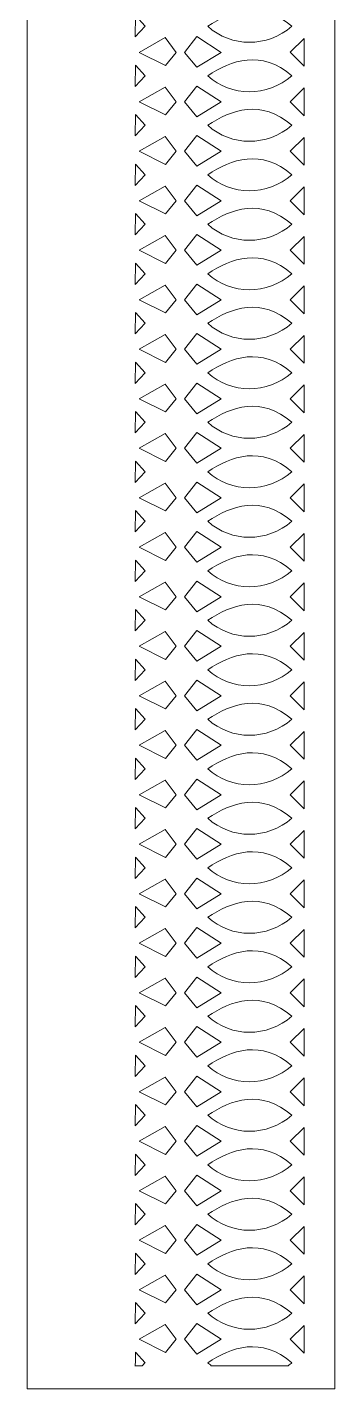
# Model space of a CAD drawing. Header units: millimetres. Extents: x -3527 to 3527, y -2807 to 2334.
# Drawn here: x -2659 to -2459, y -201 to 685 of the extents above; entities that cross this region are included whole.
import ezdxf

# ---------------------------------------------------------------- set-up
doc = ezdxf.new("R2010")
doc.units = ezdxf.units.MM
doc.header["$MEASUREMENT"] = 0
doc.layers.add('Katman 1', color=7, linetype='Continuous')

msp = doc.modelspace()

# ---------------------------------------------------------------- linework, layer by layer
at = {"layer": 'Katman 1', "color": 250, "lineweight": 20}
for points in [[(-2659.182, -200.6426), (-2659.182, -200.6426), (-2659.182, 1699.3565), (-2659.182, 1699.3565)], [(-2459.182, -200.6426), (-2459.182, -200.6426), (-2459.182, 1699.3565), (-2459.182, 1699.3565)], [(-2589.182, -185.6426), (-2589.182, -185.6426), (-2584.381, -185.6426), (-2584.381, -185.6426)], [(-2539.4796, -185.6426), (-2539.4796, -185.6426), (-2489.4214, -185.6426), (-2489.4214, -185.6426)], [(-2659.182, -200.6426), (-2659.182, -200.6426), (-2459.182, -200.6426), (-2459.182, -200.6426)]]:
    msp.add_open_spline(points, degree=3, dxfattribs=at)
for points, knots in [([(-2541.8035, 685.6343), (-2526.5472, 695.8175), (-2506.8713, 702.8209), (-2486.9945, 685.6343), (-2503.4479, 671.6565), (-2526.2836, 671.815), (-2541.8035, 685.6343)], [0, 0, 0, 0, 0.5, 0.5, 0.5, 1, 1, 1, 1]), ([(-2588.7514, 692.5866), (-2588.7514, 692.5866), (-2589.058, 678.6829), (-2589.058, 678.6829), (-2589.058, 678.6829), (-2582.5913, 685.6309), (-2582.5913, 685.6309), (-2582.5913, 685.6309), (-2588.7514, 692.5866), (-2588.7514, 692.5866)], [0, 0, 0, 0, 0.33333333, 0.33333333, 0.33333333, 0.66666667, 0.66666667, 0.66666667, 1, 1, 1, 1]), ([(-2586.4895, 668.6894), (-2586.4895, 668.6894), (-2569.5835, 678.2651), (-2569.5835, 678.2651), (-2569.5835, 678.2651), (-2562.305, 668.6894), (-2562.305, 668.6894), (-2562.305, 668.6894), (-2569.3553, 660.1772), (-2569.3553, 660.1772), (-2569.3553, 660.1772), (-2586.4895, 668.6894), (-2586.4895, 668.6894)], [0, 0, 0, 0, 0.25, 0.25, 0.25, 0.5, 0.5, 0.5, 0.75, 0.75, 0.75, 1, 1, 1, 1]), ([(-2556.8126, 668.6894), (-2556.8126, 668.6894), (-2548.7979, 678.9063), (-2548.7979, 678.9063), (-2548.7979, 678.9063), (-2533.05, 668.6894), (-2533.05, 668.6894), (-2533.05, 668.6894), (-2548.9644, 658.9357), (-2548.9644, 658.9357), (-2548.9644, 658.9357), (-2556.8126, 668.6894), (-2556.8126, 668.6894)], [0, 0, 0, 0, 0.25, 0.25, 0.25, 0.5, 0.5, 0.5, 0.75, 0.75, 0.75, 1, 1, 1, 1]), ([(-2488.2468, 668.7759), (-2488.2468, 668.7759), (-2479.182, 677.7474), (-2479.182, 677.7474), (-2479.182, 677.7474), (-2479.182, 659.6319), (-2479.182, 659.6319), (-2479.182, 659.6319), (-2488.2468, 668.7759), (-2488.2468, 668.7759)], [0, 0, 0, 0, 0.33333333, 0.33333333, 0.33333333, 0.66666667, 0.66666667, 0.66666667, 1, 1, 1, 1]), ([(-2541.8035, 653.4361), (-2526.5472, 663.6193), (-2506.8713, 670.6228), (-2486.9945, 653.4362), (-2503.4479, 639.4584), (-2526.2836, 639.6169), (-2541.8035, 653.4361)], [0, 0, 0, 0, 0.5, 0.5, 0.5, 1, 1, 1, 1]), ([(-2588.7514, 660.3885), (-2588.7514, 660.3885), (-2589.058, 646.4848), (-2589.058, 646.4848), (-2589.058, 646.4848), (-2582.5913, 653.4327), (-2582.5913, 653.4327), (-2582.5913, 653.4327), (-2588.7514, 660.3885), (-2588.7514, 660.3885)], [0, 0, 0, 0, 0.33333333, 0.33333333, 0.33333333, 0.66666667, 0.66666667, 0.66666667, 1, 1, 1, 1]), ([(-2556.8126, 636.4912), (-2556.8126, 636.4912), (-2548.7979, 646.7082), (-2548.7979, 646.7082), (-2548.7979, 646.7082), (-2533.05, 636.4912), (-2533.05, 636.4912), (-2533.05, 636.4912), (-2548.9644, 626.7375), (-2548.9644, 626.7375), (-2548.9644, 626.7375), (-2556.8126, 636.4912), (-2556.8126, 636.4912)], [0, 0, 0, 0, 0.25, 0.25, 0.25, 0.5, 0.5, 0.5, 0.75, 0.75, 0.75, 1, 1, 1, 1]), ([(-2586.4895, 636.4912), (-2586.4895, 636.4912), (-2569.5835, 646.067), (-2569.5835, 646.067), (-2569.5835, 646.067), (-2562.305, 636.4912), (-2562.305, 636.4912), (-2562.305, 636.4912), (-2569.3553, 627.979), (-2569.3553, 627.979), (-2569.3553, 627.979), (-2586.4895, 636.4912), (-2586.4895, 636.4912)], [0, 0, 0, 0, 0.25, 0.25, 0.25, 0.5, 0.5, 0.5, 0.75, 0.75, 0.75, 1, 1, 1, 1]), ([(-2541.8035, 621.238), (-2526.5472, 631.4212), (-2506.8713, 638.4246), (-2486.9945, 621.238), (-2503.4479, 607.2602), (-2526.2836, 607.4187), (-2541.8035, 621.238)], [0, 0, 0, 0, 0.5, 0.5, 0.5, 1, 1, 1, 1]), ([(-2488.2468, 636.5777), (-2488.2468, 636.5777), (-2479.182, 645.5492), (-2479.182, 645.5492), (-2479.182, 645.5492), (-2479.182, 627.4337), (-2479.182, 627.4337), (-2479.182, 627.4337), (-2488.2468, 636.5777), (-2488.2468, 636.5777)], [0, 0, 0, 0, 0.33333333, 0.33333333, 0.33333333, 0.66666667, 0.66666667, 0.66666667, 1, 1, 1, 1]), ([(-2588.7514, 628.1903), (-2588.7514, 628.1903), (-2589.058, 614.2866), (-2589.058, 614.2866), (-2589.058, 614.2866), (-2582.5913, 621.2346), (-2582.5913, 621.2346), (-2582.5913, 621.2346), (-2588.7514, 628.1903), (-2588.7514, 628.1903)], [0, 0, 0, 0, 0.33333333, 0.33333333, 0.33333333, 0.66666667, 0.66666667, 0.66666667, 1, 1, 1, 1]), ([(-2586.4895, 604.2931), (-2586.4895, 604.2931), (-2569.5835, 613.8688), (-2569.5835, 613.8688), (-2569.5835, 613.8688), (-2562.305, 604.2931), (-2562.305, 604.2931), (-2562.305, 604.2931), (-2569.3553, 595.7809), (-2569.3553, 595.7809), (-2569.3553, 595.7809), (-2586.4895, 604.2931), (-2586.4895, 604.2931)], [0, 0, 0, 0, 0.25, 0.25, 0.25, 0.5, 0.5, 0.5, 0.75, 0.75, 0.75, 1, 1, 1, 1]), ([(-2556.8126, 604.2931), (-2556.8126, 604.2931), (-2548.7979, 614.51), (-2548.7979, 614.51), (-2548.7979, 614.51), (-2533.05, 604.2931), (-2533.05, 604.2931), (-2533.05, 604.2931), (-2548.9644, 594.5394), (-2548.9644, 594.5394), (-2548.9644, 594.5394), (-2556.8126, 604.2931), (-2556.8126, 604.2931)], [0, 0, 0, 0, 0.25, 0.25, 0.25, 0.5, 0.5, 0.5, 0.75, 0.75, 0.75, 1, 1, 1, 1]), ([(-2488.2468, 604.3796), (-2488.2468, 604.3796), (-2479.182, 613.3511), (-2479.182, 613.3511), (-2479.182, 613.3511), (-2479.182, 595.2355), (-2479.182, 595.2355), (-2479.182, 595.2355), (-2488.2468, 604.3796), (-2488.2468, 604.3796)], [0, 0, 0, 0, 0.33333333, 0.33333333, 0.33333333, 0.66666667, 0.66666667, 0.66666667, 1, 1, 1, 1]), ([(-2541.8035, 589.0398), (-2526.5472, 599.223), (-2506.8713, 606.2264), (-2486.9945, 589.0398), (-2503.4479, 575.062), (-2526.2836, 575.2205), (-2541.8035, 589.0398)], [0, 0, 0, 0, 0.5, 0.5, 0.5, 1, 1, 1, 1]), ([(-2588.7514, 595.9921), (-2588.7514, 595.9921), (-2589.058, 582.0884), (-2589.058, 582.0884), (-2589.058, 582.0884), (-2582.5913, 589.0364), (-2582.5913, 589.0364), (-2582.5913, 589.0364), (-2588.7514, 595.9921), (-2588.7514, 595.9921)], [0, 0, 0, 0, 0.33333333, 0.33333333, 0.33333333, 0.66666667, 0.66666667, 0.66666667, 1, 1, 1, 1]), ([(-2586.4895, 572.0949), (-2586.4895, 572.0949), (-2569.5835, 581.6706), (-2569.5835, 581.6706), (-2569.5835, 581.6706), (-2562.305, 572.0949), (-2562.305, 572.0949), (-2562.305, 572.0949), (-2569.3553, 563.5827), (-2569.3553, 563.5827), (-2569.3553, 563.5827), (-2586.4895, 572.0949), (-2586.4895, 572.0949)], [0, 0, 0, 0, 0.25, 0.25, 0.25, 0.5, 0.5, 0.5, 0.75, 0.75, 0.75, 1, 1, 1, 1]), ([(-2556.8126, 572.0949), (-2556.8126, 572.0949), (-2548.7979, 582.3118), (-2548.7979, 582.3118), (-2548.7979, 582.3118), (-2533.05, 572.0949), (-2533.05, 572.0949), (-2533.05, 572.0949), (-2548.9644, 562.3412), (-2548.9644, 562.3412), (-2548.9644, 562.3412), (-2556.8126, 572.0949), (-2556.8126, 572.0949)], [0, 0, 0, 0, 0.25, 0.25, 0.25, 0.5, 0.5, 0.5, 0.75, 0.75, 0.75, 1, 1, 1, 1]), ([(-2488.2468, 572.1814), (-2488.2468, 572.1814), (-2479.182, 581.1529), (-2479.182, 581.1529), (-2479.182, 581.1529), (-2479.182, 563.0374), (-2479.182, 563.0374), (-2479.182, 563.0374), (-2488.2468, 572.1814), (-2488.2468, 572.1814)], [0, 0, 0, 0, 0.33333333, 0.33333333, 0.33333333, 0.66666667, 0.66666667, 0.66666667, 1, 1, 1, 1]), ([(-2541.8035, 556.8416), (-2526.5472, 567.0248), (-2506.8713, 574.0283), (-2486.9945, 556.8416), (-2503.4479, 542.8639), (-2526.2836, 543.0224), (-2541.8035, 556.8416)], [0, 0, 0, 0, 0.5, 0.5, 0.5, 1, 1, 1, 1]), ([(-2588.7514, 563.7939), (-2588.7514, 563.7939), (-2589.058, 549.8903), (-2589.058, 549.8903), (-2589.058, 549.8903), (-2582.5913, 556.8382), (-2582.5913, 556.8382), (-2582.5913, 556.8382), (-2588.7514, 563.7939), (-2588.7514, 563.7939)], [0, 0, 0, 0, 0.33333333, 0.33333333, 0.33333333, 0.66666667, 0.66666667, 0.66666667, 1, 1, 1, 1]), ([(-2586.4895, 539.8967), (-2586.4895, 539.8967), (-2569.5835, 549.4724), (-2569.5835, 549.4724), (-2569.5835, 549.4724), (-2562.305, 539.8967), (-2562.305, 539.8967), (-2562.305, 539.8967), (-2569.3553, 531.3845), (-2569.3553, 531.3845), (-2569.3553, 531.3845), (-2586.4895, 539.8967), (-2586.4895, 539.8967)], [0, 0, 0, 0, 0.25, 0.25, 0.25, 0.5, 0.5, 0.5, 0.75, 0.75, 0.75, 1, 1, 1, 1]), ([(-2556.8126, 539.8967), (-2556.8126, 539.8967), (-2548.7979, 550.1136), (-2548.7979, 550.1136), (-2548.7979, 550.1136), (-2533.05, 539.8967), (-2533.05, 539.8967), (-2533.05, 539.8967), (-2548.9644, 530.143), (-2548.9644, 530.143), (-2548.9644, 530.143), (-2556.8126, 539.8967), (-2556.8126, 539.8967)], [0, 0, 0, 0, 0.25, 0.25, 0.25, 0.5, 0.5, 0.5, 0.75, 0.75, 0.75, 1, 1, 1, 1]), ([(-2541.8035, 524.6435), (-2526.5472, 534.8267), (-2506.8713, 541.8301), (-2486.9945, 524.6435), (-2503.4479, 510.6657), (-2526.2836, 510.8242), (-2541.8035, 524.6435)], [0, 0, 0, 0, 0.5, 0.5, 0.5, 1, 1, 1, 1]), ([(-2488.2468, 539.9832), (-2488.2468, 539.9832), (-2479.182, 548.9547), (-2479.182, 548.9547), (-2479.182, 548.9547), (-2479.182, 530.8392), (-2479.182, 530.8392), (-2479.182, 530.8392), (-2488.2468, 539.9832), (-2488.2468, 539.9832)], [0, 0, 0, 0, 0.33333333, 0.33333333, 0.33333333, 0.66666667, 0.66666667, 0.66666667, 1, 1, 1, 1]), ([(-2588.7514, 531.5958), (-2588.7514, 531.5958), (-2589.058, 517.6921), (-2589.058, 517.6921), (-2589.058, 517.6921), (-2582.5913, 524.6401), (-2582.5913, 524.6401), (-2582.5913, 524.6401), (-2588.7514, 531.5958), (-2588.7514, 531.5958)], [0, 0, 0, 0, 0.33333333, 0.33333333, 0.33333333, 0.66666667, 0.66666667, 0.66666667, 1, 1, 1, 1]), ([(-2586.4895, 507.6985), (-2586.4895, 507.6985), (-2569.5835, 517.2743), (-2569.5835, 517.2743), (-2569.5835, 517.2743), (-2562.305, 507.6985), (-2562.305, 507.6985), (-2562.305, 507.6985), (-2569.3553, 499.1864), (-2569.3553, 499.1864), (-2569.3553, 499.1864), (-2586.4895, 507.6985), (-2586.4895, 507.6985)], [0, 0, 0, 0, 0.25, 0.25, 0.25, 0.5, 0.5, 0.5, 0.75, 0.75, 0.75, 1, 1, 1, 1]), ([(-2556.8126, 507.6985), (-2556.8126, 507.6985), (-2548.7979, 517.9155), (-2548.7979, 517.9155), (-2548.7979, 517.9155), (-2533.05, 507.6985), (-2533.05, 507.6985), (-2533.05, 507.6985), (-2548.9644, 497.9448), (-2548.9644, 497.9448), (-2548.9644, 497.9448), (-2556.8126, 507.6985), (-2556.8126, 507.6985)], [0, 0, 0, 0, 0.25, 0.25, 0.25, 0.5, 0.5, 0.5, 0.75, 0.75, 0.75, 1, 1, 1, 1]), ([(-2488.2468, 507.7851), (-2488.2468, 507.7851), (-2479.182, 516.7565), (-2479.182, 516.7565), (-2479.182, 516.7565), (-2479.182, 498.641), (-2479.182, 498.641), (-2479.182, 498.641), (-2488.2468, 507.7851), (-2488.2468, 507.7851)], [0, 0, 0, 0, 0.33333333, 0.33333333, 0.33333333, 0.66666667, 0.66666667, 0.66666667, 1, 1, 1, 1]), ([(-2541.8035, 492.4453), (-2526.5472, 502.6285), (-2506.8713, 509.6319), (-2486.9945, 492.4453), (-2503.4479, 478.4675), (-2526.2836, 478.626), (-2541.8035, 492.4453)], [0, 0, 0, 0, 0.5, 0.5, 0.5, 1, 1, 1, 1]), ([(-2588.7514, 499.3976), (-2588.7514, 499.3976), (-2589.058, 485.4939), (-2589.058, 485.4939), (-2589.058, 485.4939), (-2582.5913, 492.4419), (-2582.5913, 492.4419), (-2582.5913, 492.4419), (-2588.7514, 499.3976), (-2588.7514, 499.3976)], [0, 0, 0, 0, 0.33333333, 0.33333333, 0.33333333, 0.66666667, 0.66666667, 0.66666667, 1, 1, 1, 1]), ([(-2586.4895, 475.5004), (-2586.4895, 475.5004), (-2569.5835, 485.0761), (-2569.5835, 485.0761), (-2569.5835, 485.0761), (-2562.305, 475.5004), (-2562.305, 475.5004), (-2562.305, 475.5004), (-2569.3553, 466.9882), (-2569.3553, 466.9882), (-2569.3553, 466.9882), (-2586.4895, 475.5004), (-2586.4895, 475.5004)], [0, 0, 0, 0, 0.25, 0.25, 0.25, 0.5, 0.5, 0.5, 0.75, 0.75, 0.75, 1, 1, 1, 1]), ([(-2556.8126, 475.5004), (-2556.8126, 475.5004), (-2548.7979, 485.7173), (-2548.7979, 485.7173), (-2548.7979, 485.7173), (-2533.05, 475.5004), (-2533.05, 475.5004), (-2533.05, 475.5004), (-2548.9644, 465.7467), (-2548.9644, 465.7467), (-2548.9644, 465.7467), (-2556.8126, 475.5004), (-2556.8126, 475.5004)], [0, 0, 0, 0, 0.25, 0.25, 0.25, 0.5, 0.5, 0.5, 0.75, 0.75, 0.75, 1, 1, 1, 1]), ([(-2488.2468, 475.5869), (-2488.2468, 475.5869), (-2479.182, 484.5584), (-2479.182, 484.5584), (-2479.182, 484.5584), (-2479.182, 466.4429), (-2479.182, 466.4429), (-2479.182, 466.4429), (-2488.2468, 475.5869), (-2488.2468, 475.5869)], [0, 0, 0, 0, 0.33333333, 0.33333333, 0.33333333, 0.66666667, 0.66666667, 0.66666667, 1, 1, 1, 1]), ([(-2541.8035, 460.2471), (-2526.5472, 470.4303), (-2506.8713, 477.4338), (-2486.9945, 460.2471), (-2503.4479, 446.2694), (-2526.2836, 446.4278), (-2541.8035, 460.2471)], [0, 0, 0, 0, 0.5, 0.5, 0.5, 1, 1, 1, 1]), ([(-2588.7514, 467.1994), (-2588.7514, 467.1994), (-2589.058, 453.2957), (-2589.058, 453.2957), (-2589.058, 453.2957), (-2582.5913, 460.2437), (-2582.5913, 460.2437), (-2582.5913, 460.2437), (-2588.7514, 467.1994), (-2588.7514, 467.1994)], [0, 0, 0, 0, 0.33333333, 0.33333333, 0.33333333, 0.66666667, 0.66666667, 0.66666667, 1, 1, 1, 1]), ([(-2586.4895, 443.3022), (-2586.4895, 443.3022), (-2569.5835, 452.8779), (-2569.5835, 452.8779), (-2569.5835, 452.8779), (-2562.305, 443.3022), (-2562.305, 443.3022), (-2562.305, 443.3022), (-2569.3553, 434.79), (-2569.3553, 434.79), (-2569.3553, 434.79), (-2586.4895, 443.3022), (-2586.4895, 443.3022)], [0, 0, 0, 0, 0.25, 0.25, 0.25, 0.5, 0.5, 0.5, 0.75, 0.75, 0.75, 1, 1, 1, 1]), ([(-2556.8126, 443.3022), (-2556.8126, 443.3022), (-2548.7979, 453.5191), (-2548.7979, 453.5191), (-2548.7979, 453.5191), (-2533.05, 443.3022), (-2533.05, 443.3022), (-2533.05, 443.3022), (-2548.9644, 433.5485), (-2548.9644, 433.5485), (-2548.9644, 433.5485), (-2556.8126, 443.3022), (-2556.8126, 443.3022)], [0, 0, 0, 0, 0.25, 0.25, 0.25, 0.5, 0.5, 0.5, 0.75, 0.75, 0.75, 1, 1, 1, 1]), ([(-2488.2468, 443.3887), (-2488.2468, 443.3887), (-2479.182, 452.3602), (-2479.182, 452.3602), (-2479.182, 452.3602), (-2479.182, 434.2447), (-2479.182, 434.2447), (-2479.182, 434.2447), (-2488.2468, 443.3887), (-2488.2468, 443.3887)], [0, 0, 0, 0, 0.33333333, 0.33333333, 0.33333333, 0.66666667, 0.66666667, 0.66666667, 1, 1, 1, 1]), ([(-2541.8035, 428.0489), (-2526.5472, 438.2321), (-2506.8713, 445.2356), (-2486.9945, 428.049), (-2503.4479, 414.0712), (-2526.2836, 414.2297), (-2541.8035, 428.0489)], [0, 0, 0, 0, 0.5, 0.5, 0.5, 1, 1, 1, 1]), ([(-2588.7514, 435.0013), (-2588.7514, 435.0013), (-2589.058, 421.0976), (-2589.058, 421.0976), (-2589.058, 421.0976), (-2582.5913, 428.0455), (-2582.5913, 428.0455), (-2582.5913, 428.0455), (-2588.7514, 435.0013), (-2588.7514, 435.0013)], [0, 0, 0, 0, 0.33333333, 0.33333333, 0.33333333, 0.66666667, 0.66666667, 0.66666667, 1, 1, 1, 1]), ([(-2586.4895, 411.104), (-2586.4895, 411.104), (-2569.5835, 420.6798), (-2569.5835, 420.6798), (-2569.5835, 420.6798), (-2562.305, 411.104), (-2562.305, 411.104), (-2562.305, 411.104), (-2569.3553, 402.5918), (-2569.3553, 402.5918), (-2569.3553, 402.5918), (-2586.4895, 411.104), (-2586.4895, 411.104)], [0, 0, 0, 0, 0.25, 0.25, 0.25, 0.5, 0.5, 0.5, 0.75, 0.75, 0.75, 1, 1, 1, 1]), ([(-2556.8126, 411.104), (-2556.8126, 411.104), (-2548.7979, 421.321), (-2548.7979, 421.321), (-2548.7979, 421.321), (-2533.05, 411.104), (-2533.05, 411.104), (-2533.05, 411.104), (-2548.9644, 401.3503), (-2548.9644, 401.3503), (-2548.9644, 401.3503), (-2556.8126, 411.104), (-2556.8126, 411.104)], [0, 0, 0, 0, 0.25, 0.25, 0.25, 0.5, 0.5, 0.5, 0.75, 0.75, 0.75, 1, 1, 1, 1]), ([(-2488.2468, 411.1905), (-2488.2468, 411.1905), (-2479.182, 420.162), (-2479.182, 420.162), (-2479.182, 420.162), (-2479.182, 402.0465), (-2479.182, 402.0465), (-2479.182, 402.0465), (-2488.2468, 411.1905), (-2488.2468, 411.1905)], [0, 0, 0, 0, 0.33333333, 0.33333333, 0.33333333, 0.66666667, 0.66666667, 0.66666667, 1, 1, 1, 1]), ([(-2541.8035, 395.8508), (-2526.5472, 406.034), (-2506.8713, 413.0374), (-2486.9945, 395.8508), (-2503.4479, 381.873), (-2526.2836, 382.0315), (-2541.8035, 395.8508)], [0, 0, 0, 0, 0.5, 0.5, 0.5, 1, 1, 1, 1]), ([(-2588.7514, 402.8031), (-2588.7514, 402.8031), (-2589.058, 388.8994), (-2589.058, 388.8994), (-2589.058, 388.8994), (-2582.5913, 395.8474), (-2582.5913, 395.8474), (-2582.5913, 395.8474), (-2588.7514, 402.8031), (-2588.7514, 402.8031)], [0, 0, 0, 0, 0.33333333, 0.33333333, 0.33333333, 0.66666667, 0.66666667, 0.66666667, 1, 1, 1, 1]), ([(-2586.4895, 378.9059), (-2586.4895, 378.9059), (-2569.5835, 388.4816), (-2569.5835, 388.4816), (-2569.5835, 388.4816), (-2562.305, 378.9059), (-2562.305, 378.9059), (-2562.305, 378.9059), (-2569.3553, 370.3937), (-2569.3553, 370.3937), (-2569.3553, 370.3937), (-2586.4895, 378.9059), (-2586.4895, 378.9059)], [0, 0, 0, 0, 0.25, 0.25, 0.25, 0.5, 0.5, 0.5, 0.75, 0.75, 0.75, 1, 1, 1, 1]), ([(-2556.8126, 378.9059), (-2556.8126, 378.9059), (-2548.7979, 389.1228), (-2548.7979, 389.1228), (-2548.7979, 389.1228), (-2533.05, 378.9059), (-2533.05, 378.9059), (-2533.05, 378.9059), (-2548.9644, 369.1522), (-2548.9644, 369.1522), (-2548.9644, 369.1522), (-2556.8126, 378.9059), (-2556.8126, 378.9059)], [0, 0, 0, 0, 0.25, 0.25, 0.25, 0.5, 0.5, 0.5, 0.75, 0.75, 0.75, 1, 1, 1, 1]), ([(-2541.8035, 363.6526), (-2526.5472, 373.8358), (-2506.8713, 380.8392), (-2486.9945, 363.6526), (-2503.4479, 349.6748), (-2526.2836, 349.8333), (-2541.8035, 363.6526)], [0, 0, 0, 0, 0.5, 0.5, 0.5, 1, 1, 1, 1]), ([(-2488.2468, 378.9924), (-2488.2468, 378.9924), (-2479.182, 387.9639), (-2479.182, 387.9639), (-2479.182, 387.9639), (-2479.182, 369.8483), (-2479.182, 369.8483), (-2479.182, 369.8483), (-2488.2468, 378.9924), (-2488.2468, 378.9924)], [0, 0, 0, 0, 0.33333333, 0.33333333, 0.33333333, 0.66666667, 0.66666667, 0.66666667, 1, 1, 1, 1]), ([(-2588.7514, 370.6049), (-2588.7514, 370.6049), (-2589.058, 356.7012), (-2589.058, 356.7012), (-2589.058, 356.7012), (-2582.5913, 363.6492), (-2582.5913, 363.6492), (-2582.5913, 363.6492), (-2588.7514, 370.6049), (-2588.7514, 370.6049)], [0, 0, 0, 0, 0.33333333, 0.33333333, 0.33333333, 0.66666667, 0.66666667, 0.66666667, 1, 1, 1, 1]), ([(-2586.4895, 346.7077), (-2586.4895, 346.7077), (-2569.5835, 356.2834), (-2569.5835, 356.2834), (-2569.5835, 356.2834), (-2562.305, 346.7077), (-2562.305, 346.7077), (-2562.305, 346.7077), (-2569.3553, 338.1955), (-2569.3553, 338.1955), (-2569.3553, 338.1955), (-2586.4895, 346.7077), (-2586.4895, 346.7077)], [0, 0, 0, 0, 0.25, 0.25, 0.25, 0.5, 0.5, 0.5, 0.75, 0.75, 0.75, 1, 1, 1, 1]), ([(-2556.8126, 346.7077), (-2556.8126, 346.7077), (-2548.7979, 356.9246), (-2548.7979, 356.9246), (-2548.7979, 356.9246), (-2533.05, 346.7077), (-2533.05, 346.7077), (-2533.05, 346.7077), (-2548.9644, 336.954), (-2548.9644, 336.954), (-2548.9644, 336.954), (-2556.8126, 346.7077), (-2556.8126, 346.7077)], [0, 0, 0, 0, 0.25, 0.25, 0.25, 0.5, 0.5, 0.5, 0.75, 0.75, 0.75, 1, 1, 1, 1]), ([(-2488.2468, 346.7942), (-2488.2468, 346.7942), (-2479.182, 355.7657), (-2479.182, 355.7657), (-2479.182, 355.7657), (-2479.182, 337.6502), (-2479.182, 337.6502), (-2479.182, 337.6502), (-2488.2468, 346.7942), (-2488.2468, 346.7942)], [0, 0, 0, 0, 0.33333333, 0.33333333, 0.33333333, 0.66666667, 0.66666667, 0.66666667, 1, 1, 1, 1]), ([(-2541.8035, 331.4544), (-2526.5472, 341.6376), (-2506.8713, 348.6411), (-2486.9945, 331.4544), (-2503.4479, 317.4767), (-2526.2836, 317.6352), (-2541.8035, 331.4544)], [0, 0, 0, 0, 0.5, 0.5, 0.5, 1, 1, 1, 1]), ([(-2588.7514, 338.4068), (-2588.7514, 338.4068), (-2589.058, 324.5031), (-2589.058, 324.5031), (-2589.058, 324.5031), (-2582.5913, 331.451), (-2582.5913, 331.451), (-2582.5913, 331.451), (-2588.7514, 338.4068), (-2588.7514, 338.4068)], [0, 0, 0, 0, 0.33333333, 0.33333333, 0.33333333, 0.66666667, 0.66666667, 0.66666667, 1, 1, 1, 1]), ([(-2586.4895, 314.5095), (-2586.4895, 314.5095), (-2569.5835, 324.0852), (-2569.5835, 324.0852), (-2569.5835, 324.0852), (-2562.305, 314.5095), (-2562.305, 314.5095), (-2562.305, 314.5095), (-2569.3553, 305.9973), (-2569.3553, 305.9973), (-2569.3553, 305.9973), (-2586.4895, 314.5095), (-2586.4895, 314.5095)], [0, 0, 0, 0, 0.25, 0.25, 0.25, 0.5, 0.5, 0.5, 0.75, 0.75, 0.75, 1, 1, 1, 1]), ([(-2556.8126, 314.5095), (-2556.8126, 314.5095), (-2548.7979, 324.7265), (-2548.7979, 324.7265), (-2548.7979, 324.7265), (-2533.05, 314.5095), (-2533.05, 314.5095), (-2533.05, 314.5095), (-2548.9644, 304.7558), (-2548.9644, 304.7558), (-2548.9644, 304.7558), (-2556.8126, 314.5095), (-2556.8126, 314.5095)], [0, 0, 0, 0, 0.25, 0.25, 0.25, 0.5, 0.5, 0.5, 0.75, 0.75, 0.75, 1, 1, 1, 1]), ([(-2488.2468, 314.596), (-2488.2468, 314.596), (-2479.182, 323.5675), (-2479.182, 323.5675), (-2479.182, 323.5675), (-2479.182, 305.452), (-2479.182, 305.452), (-2479.182, 305.452), (-2488.2468, 314.596), (-2488.2468, 314.596)], [0, 0, 0, 0, 0.33333333, 0.33333333, 0.33333333, 0.66666667, 0.66666667, 0.66666667, 1, 1, 1, 1]), ([(-2541.8035, 299.2563), (-2526.5472, 309.4395), (-2506.8713, 316.4429), (-2486.9945, 299.2563), (-2503.4479, 285.2785), (-2526.2836, 285.437), (-2541.8035, 299.2563)], [0, 0, 0, 0, 0.5, 0.5, 0.5, 1, 1, 1, 1]), ([(-2588.7514, 306.2086), (-2588.7514, 306.2086), (-2589.058, 292.3049), (-2589.058, 292.3049), (-2589.058, 292.3049), (-2582.5913, 299.2529), (-2582.5913, 299.2529), (-2582.5913, 299.2529), (-2588.7514, 306.2086), (-2588.7514, 306.2086)], [0, 0, 0, 0, 0.33333333, 0.33333333, 0.33333333, 0.66666667, 0.66666667, 0.66666667, 1, 1, 1, 1]), ([(-2556.8126, 282.3113), (-2556.8126, 282.3113), (-2548.7979, 292.5283), (-2548.7979, 292.5283), (-2548.7979, 292.5283), (-2533.05, 282.3113), (-2533.05, 282.3113), (-2533.05, 282.3113), (-2548.9644, 272.5577), (-2548.9644, 272.5577), (-2548.9644, 272.5577), (-2556.8126, 282.3113), (-2556.8126, 282.3113)], [0, 0, 0, 0, 0.25, 0.25, 0.25, 0.5, 0.5, 0.5, 0.75, 0.75, 0.75, 1, 1, 1, 1]), ([(-2586.4895, 282.3113), (-2586.4895, 282.3113), (-2569.5835, 291.8871), (-2569.5835, 291.8871), (-2569.5835, 291.8871), (-2562.305, 282.3113), (-2562.305, 282.3113), (-2562.305, 282.3113), (-2569.3553, 273.7992), (-2569.3553, 273.7992), (-2569.3553, 273.7992), (-2586.4895, 282.3113), (-2586.4895, 282.3113)], [0, 0, 0, 0, 0.25, 0.25, 0.25, 0.5, 0.5, 0.5, 0.75, 0.75, 0.75, 1, 1, 1, 1]), ([(-2541.8035, 267.0581), (-2526.5472, 277.2413), (-2506.8713, 284.2447), (-2486.9945, 267.0581), (-2503.4479, 253.0803), (-2526.2836, 253.2388), (-2541.8035, 267.0581)], [0, 0, 0, 0, 0.5, 0.5, 0.5, 1, 1, 1, 1]), ([(-2488.2468, 282.3979), (-2488.2468, 282.3979), (-2479.182, 291.3694), (-2479.182, 291.3694), (-2479.182, 291.3694), (-2479.182, 273.2538), (-2479.182, 273.2538), (-2479.182, 273.2538), (-2488.2468, 282.3979), (-2488.2468, 282.3979)], [0, 0, 0, 0, 0.33333333, 0.33333333, 0.33333333, 0.66666667, 0.66666667, 0.66666667, 1, 1, 1, 1]), ([(-2588.7514, 274.0104), (-2588.7514, 274.0104), (-2589.058, 260.1067), (-2589.058, 260.1067), (-2589.058, 260.1067), (-2582.5913, 267.0547), (-2582.5913, 267.0547), (-2582.5913, 267.0547), (-2588.7514, 274.0104), (-2588.7514, 274.0104)], [0, 0, 0, 0, 0.33333333, 0.33333333, 0.33333333, 0.66666667, 0.66666667, 0.66666667, 1, 1, 1, 1]), ([(-2586.4895, 250.1132), (-2586.4895, 250.1132), (-2569.5835, 259.6889), (-2569.5835, 259.6889), (-2569.5835, 259.6889), (-2562.305, 250.1132), (-2562.305, 250.1132), (-2562.305, 250.1132), (-2569.3553, 241.601), (-2569.3553, 241.601), (-2569.3553, 241.601), (-2586.4895, 250.1132), (-2586.4895, 250.1132)], [0, 0, 0, 0, 0.25, 0.25, 0.25, 0.5, 0.5, 0.5, 0.75, 0.75, 0.75, 1, 1, 1, 1]), ([(-2556.8126, 250.1132), (-2556.8126, 250.1132), (-2548.7979, 260.3301), (-2548.7979, 260.3301), (-2548.7979, 260.3301), (-2533.05, 250.1132), (-2533.05, 250.1132), (-2533.05, 250.1132), (-2548.9644, 240.3595), (-2548.9644, 240.3595), (-2548.9644, 240.3595), (-2556.8126, 250.1132), (-2556.8126, 250.1132)], [0, 0, 0, 0, 0.25, 0.25, 0.25, 0.5, 0.5, 0.5, 0.75, 0.75, 0.75, 1, 1, 1, 1]), ([(-2488.2468, 250.1997), (-2488.2468, 250.1997), (-2479.182, 259.1712), (-2479.182, 259.1712), (-2479.182, 259.1712), (-2479.182, 241.0557), (-2479.182, 241.0557), (-2479.182, 241.0557), (-2488.2468, 250.1997), (-2488.2468, 250.1997)], [0, 0, 0, 0, 0.33333333, 0.33333333, 0.33333333, 0.66666667, 0.66666667, 0.66666667, 1, 1, 1, 1]), ([(-2541.8035, 234.8599), (-2526.5472, 245.0431), (-2506.8713, 252.0466), (-2486.9945, 234.8599), (-2503.4479, 220.8822), (-2526.2836, 221.0407), (-2541.8035, 234.8599)], [0, 0, 0, 0, 0.5, 0.5, 0.5, 1, 1, 1, 1]), ([(-2588.7514, 241.8122), (-2588.7514, 241.8122), (-2589.058, 227.9086), (-2589.058, 227.9086), (-2589.058, 227.9086), (-2582.5913, 234.8565), (-2582.5913, 234.8565), (-2582.5913, 234.8565), (-2588.7514, 241.8122), (-2588.7514, 241.8122)], [0, 0, 0, 0, 0.33333333, 0.33333333, 0.33333333, 0.66666667, 0.66666667, 0.66666667, 1, 1, 1, 1]), ([(-2586.4895, 217.915), (-2586.4895, 217.915), (-2569.5835, 227.4907), (-2569.5835, 227.4907), (-2569.5835, 227.4907), (-2562.305, 217.915), (-2562.305, 217.915), (-2562.305, 217.915), (-2569.3553, 209.4028), (-2569.3553, 209.4028), (-2569.3553, 209.4028), (-2586.4895, 217.915), (-2586.4895, 217.915)], [0, 0, 0, 0, 0.25, 0.25, 0.25, 0.5, 0.5, 0.5, 0.75, 0.75, 0.75, 1, 1, 1, 1]), ([(-2556.8126, 217.915), (-2556.8126, 217.915), (-2548.7979, 228.1319), (-2548.7979, 228.1319), (-2548.7979, 228.1319), (-2533.05, 217.915), (-2533.05, 217.915), (-2533.05, 217.915), (-2548.9644, 208.1613), (-2548.9644, 208.1613), (-2548.9644, 208.1613), (-2556.8126, 217.915), (-2556.8126, 217.915)], [0, 0, 0, 0, 0.25, 0.25, 0.25, 0.5, 0.5, 0.5, 0.75, 0.75, 0.75, 1, 1, 1, 1]), ([(-2488.2468, 218.0015), (-2488.2468, 218.0015), (-2479.182, 226.973), (-2479.182, 226.973), (-2479.182, 226.973), (-2479.182, 208.8575), (-2479.182, 208.8575), (-2479.182, 208.8575), (-2488.2468, 218.0015), (-2488.2468, 218.0015)], [0, 0, 0, 0, 0.33333333, 0.33333333, 0.33333333, 0.66666667, 0.66666667, 0.66666667, 1, 1, 1, 1]), ([(-2541.8035, 202.6618), (-2526.5472, 212.845), (-2506.8713, 219.8484), (-2486.9945, 202.6618), (-2503.4479, 188.684), (-2526.2836, 188.8425), (-2541.8035, 202.6618)], [0, 0, 0, 0, 0.5, 0.5, 0.5, 1, 1, 1, 1]), ([(-2588.7514, 209.6141), (-2588.7514, 209.6141), (-2589.058, 195.7104), (-2589.058, 195.7104), (-2589.058, 195.7104), (-2582.5913, 202.6584), (-2582.5913, 202.6584), (-2582.5913, 202.6584), (-2588.7514, 209.6141), (-2588.7514, 209.6141)], [0, 0, 0, 0, 0.33333333, 0.33333333, 0.33333333, 0.66666667, 0.66666667, 0.66666667, 1, 1, 1, 1]), ([(-2586.4895, 185.7168), (-2586.4895, 185.7168), (-2569.5835, 195.2926), (-2569.5835, 195.2926), (-2569.5835, 195.2926), (-2562.305, 185.7168), (-2562.305, 185.7168), (-2562.305, 185.7168), (-2569.3553, 177.2046), (-2569.3553, 177.2046), (-2569.3553, 177.2046), (-2586.4895, 185.7168), (-2586.4895, 185.7168)], [0, 0, 0, 0, 0.25, 0.25, 0.25, 0.5, 0.5, 0.5, 0.75, 0.75, 0.75, 1, 1, 1, 1]), ([(-2556.8126, 185.7168), (-2556.8126, 185.7168), (-2548.7979, 195.9338), (-2548.7979, 195.9338), (-2548.7979, 195.9338), (-2533.05, 185.7168), (-2533.05, 185.7168), (-2533.05, 185.7168), (-2548.9644, 175.9631), (-2548.9644, 175.9631), (-2548.9644, 175.9631), (-2556.8126, 185.7168), (-2556.8126, 185.7168)], [0, 0, 0, 0, 0.25, 0.25, 0.25, 0.5, 0.5, 0.5, 0.75, 0.75, 0.75, 1, 1, 1, 1]), ([(-2541.8035, 170.4636), (-2526.5472, 180.6468), (-2506.8713, 187.6502), (-2486.9945, 170.4636), (-2503.4479, 156.4858), (-2526.2836, 156.6443), (-2541.8035, 170.4636)], [0, 0, 0, 0, 0.5, 0.5, 0.5, 1, 1, 1, 1]), ([(-2488.2468, 185.8034), (-2488.2468, 185.8034), (-2479.182, 194.7748), (-2479.182, 194.7748), (-2479.182, 194.7748), (-2479.182, 176.6593), (-2479.182, 176.6593), (-2479.182, 176.6593), (-2488.2468, 185.8034), (-2488.2468, 185.8034)], [0, 0, 0, 0, 0.33333333, 0.33333333, 0.33333333, 0.66666667, 0.66666667, 0.66666667, 1, 1, 1, 1]), ([(-2588.7514, 177.4159), (-2588.7514, 177.4159), (-2589.058, 163.5122), (-2589.058, 163.5122), (-2589.058, 163.5122), (-2582.5913, 170.4602), (-2582.5913, 170.4602), (-2582.5913, 170.4602), (-2588.7514, 177.4159), (-2588.7514, 177.4159)], [0, 0, 0, 0, 0.33333333, 0.33333333, 0.33333333, 0.66666667, 0.66666667, 0.66666667, 1, 1, 1, 1]), ([(-2586.4895, 153.5187), (-2586.4895, 153.5187), (-2569.5835, 163.0944), (-2569.5835, 163.0944), (-2569.5835, 163.0944), (-2562.305, 153.5187), (-2562.305, 153.5187), (-2562.305, 153.5187), (-2569.3553, 145.0065), (-2569.3553, 145.0065), (-2569.3553, 145.0065), (-2586.4895, 153.5187), (-2586.4895, 153.5187)], [0, 0, 0, 0, 0.25, 0.25, 0.25, 0.5, 0.5, 0.5, 0.75, 0.75, 0.75, 1, 1, 1, 1]), ([(-2556.8126, 153.5187), (-2556.8126, 153.5187), (-2548.7979, 163.7356), (-2548.7979, 163.7356), (-2548.7979, 163.7356), (-2533.05, 153.5187), (-2533.05, 153.5187), (-2533.05, 153.5187), (-2548.9644, 143.765), (-2548.9644, 143.765), (-2548.9644, 143.765), (-2556.8126, 153.5187), (-2556.8126, 153.5187)], [0, 0, 0, 0, 0.25, 0.25, 0.25, 0.5, 0.5, 0.5, 0.75, 0.75, 0.75, 1, 1, 1, 1]), ([(-2488.2468, 153.6052), (-2488.2468, 153.6052), (-2479.182, 162.5767), (-2479.182, 162.5767), (-2479.182, 162.5767), (-2479.182, 144.4612), (-2479.182, 144.4612), (-2479.182, 144.4612), (-2488.2468, 153.6052), (-2488.2468, 153.6052)], [0, 0, 0, 0, 0.33333333, 0.33333333, 0.33333333, 0.66666667, 0.66666667, 0.66666667, 1, 1, 1, 1]), ([(-2541.8035, 138.2654), (-2526.5472, 148.4486), (-2506.8713, 155.4521), (-2486.9945, 138.2654), (-2503.4479, 124.2876), (-2526.2836, 124.4461), (-2541.8035, 138.2654)], [0, 0, 0, 0, 0.5, 0.5, 0.5, 1, 1, 1, 1]), ([(-2588.7514, 145.2177), (-2588.7514, 145.2177), (-2589.058, 131.314), (-2589.058, 131.314), (-2589.058, 131.314), (-2582.5913, 138.262), (-2582.5913, 138.262), (-2582.5913, 138.262), (-2588.7514, 145.2177), (-2588.7514, 145.2177)], [0, 0, 0, 0, 0.33333333, 0.33333333, 0.33333333, 0.66666667, 0.66666667, 0.66666667, 1, 1, 1, 1]), ([(-2586.4895, 121.3205), (-2586.4895, 121.3205), (-2569.5835, 130.8962), (-2569.5835, 130.8962), (-2569.5835, 130.8962), (-2562.305, 121.3205), (-2562.305, 121.3205), (-2562.305, 121.3205), (-2569.3553, 112.8083), (-2569.3553, 112.8083), (-2569.3553, 112.8083), (-2586.4895, 121.3205), (-2586.4895, 121.3205)], [0, 0, 0, 0, 0.25, 0.25, 0.25, 0.5, 0.5, 0.5, 0.75, 0.75, 0.75, 1, 1, 1, 1]), ([(-2556.8126, 121.3205), (-2556.8126, 121.3205), (-2548.7979, 131.5374), (-2548.7979, 131.5374), (-2548.7979, 131.5374), (-2533.05, 121.3205), (-2533.05, 121.3205), (-2533.05, 121.3205), (-2548.9644, 111.5668), (-2548.9644, 111.5668), (-2548.9644, 111.5668), (-2556.8126, 121.3205), (-2556.8126, 121.3205)], [0, 0, 0, 0, 0.25, 0.25, 0.25, 0.5, 0.5, 0.5, 0.75, 0.75, 0.75, 1, 1, 1, 1]), ([(-2488.2468, 121.407), (-2488.2468, 121.407), (-2479.182, 130.3785), (-2479.182, 130.3785), (-2479.182, 130.3785), (-2479.182, 112.263), (-2479.182, 112.263), (-2479.182, 112.263), (-2488.2468, 121.407), (-2488.2468, 121.407)], [0, 0, 0, 0, 0.33333333, 0.33333333, 0.33333333, 0.66666667, 0.66666667, 0.66666667, 1, 1, 1, 1]), ([(-2541.8035, 106.0672), (-2526.5472, 116.2504), (-2506.8713, 123.2539), (-2486.9945, 106.0673), (-2503.4479, 92.0895), (-2526.2836, 92.248), (-2541.8035, 106.0672)], [0, 0, 0, 0, 0.5, 0.5, 0.5, 1, 1, 1, 1]), ([(-2588.7514, 113.0196), (-2588.7514, 113.0196), (-2589.058, 99.1159), (-2589.058, 99.1159), (-2589.058, 99.1159), (-2582.5913, 106.0638), (-2582.5913, 106.0638), (-2582.5913, 106.0638), (-2588.7514, 113.0196), (-2588.7514, 113.0196)], [0, 0, 0, 0, 0.33333333, 0.33333333, 0.33333333, 0.66666667, 0.66666667, 0.66666667, 1, 1, 1, 1]), ([(-2586.4895, 89.1223), (-2586.4895, 89.1223), (-2569.5835, 98.6981), (-2569.5835, 98.6981), (-2569.5835, 98.6981), (-2562.305, 89.1223), (-2562.305, 89.1223), (-2562.305, 89.1223), (-2569.3553, 80.6101), (-2569.3553, 80.6101), (-2569.3553, 80.6101), (-2586.4895, 89.1223), (-2586.4895, 89.1223)], [0, 0, 0, 0, 0.25, 0.25, 0.25, 0.5, 0.5, 0.5, 0.75, 0.75, 0.75, 1, 1, 1, 1]), ([(-2556.8126, 89.1223), (-2556.8126, 89.1223), (-2548.7979, 99.3393), (-2548.7979, 99.3393), (-2548.7979, 99.3393), (-2533.05, 89.1223), (-2533.05, 89.1223), (-2533.05, 89.1223), (-2548.9644, 79.3686), (-2548.9644, 79.3686), (-2548.9644, 79.3686), (-2556.8126, 89.1223), (-2556.8126, 89.1223)], [0, 0, 0, 0, 0.25, 0.25, 0.25, 0.5, 0.5, 0.5, 0.75, 0.75, 0.75, 1, 1, 1, 1]), ([(-2488.2468, 89.2088), (-2488.2468, 89.2088), (-2479.182, 98.1803), (-2479.182, 98.1803), (-2479.182, 98.1803), (-2479.182, 80.0648), (-2479.182, 80.0648), (-2479.182, 80.0648), (-2488.2468, 89.2088), (-2488.2468, 89.2088)], [0, 0, 0, 0, 0.33333333, 0.33333333, 0.33333333, 0.66666667, 0.66666667, 0.66666667, 1, 1, 1, 1]), ([(-2541.8035, 73.8691), (-2526.5472, 84.0523), (-2506.8713, 91.0557), (-2486.9945, 73.8691), (-2503.4479, 59.8913), (-2526.2836, 60.0498), (-2541.8035, 73.8691)], [0, 0, 0, 0, 0.5, 0.5, 0.5, 1, 1, 1, 1]), ([(-2588.7514, 80.8214), (-2588.7514, 80.8214), (-2589.058, 66.9177), (-2589.058, 66.9177), (-2589.058, 66.9177), (-2582.5913, 73.8657), (-2582.5913, 73.8657), (-2582.5913, 73.8657), (-2588.7514, 80.8214), (-2588.7514, 80.8214)], [0, 0, 0, 0, 0.33333333, 0.33333333, 0.33333333, 0.66666667, 0.66666667, 0.66666667, 1, 1, 1, 1]), ([(-2586.4895, 56.9242), (-2586.4895, 56.9242), (-2569.5835, 66.4999), (-2569.5835, 66.4999), (-2569.5835, 66.4999), (-2562.305, 56.9242), (-2562.305, 56.9242), (-2562.305, 56.9242), (-2569.3553, 48.412), (-2569.3553, 48.412), (-2569.3553, 48.412), (-2586.4895, 56.9242), (-2586.4895, 56.9242)], [0, 0, 0, 0, 0.25, 0.25, 0.25, 0.5, 0.5, 0.5, 0.75, 0.75, 0.75, 1, 1, 1, 1]), ([(-2556.8126, 56.9242), (-2556.8126, 56.9242), (-2548.7979, 67.1411), (-2548.7979, 67.1411), (-2548.7979, 67.1411), (-2533.05, 56.9242), (-2533.05, 56.9242), (-2533.05, 56.9242), (-2548.9644, 47.1705), (-2548.9644, 47.1705), (-2548.9644, 47.1705), (-2556.8126, 56.9242), (-2556.8126, 56.9242)], [0, 0, 0, 0, 0.25, 0.25, 0.25, 0.5, 0.5, 0.5, 0.75, 0.75, 0.75, 1, 1, 1, 1]), ([(-2488.2468, 57.0107), (-2488.2468, 57.0107), (-2479.182, 65.9822), (-2479.182, 65.9822), (-2479.182, 65.9822), (-2479.182, 47.8666), (-2479.182, 47.8666), (-2479.182, 47.8666), (-2488.2468, 57.0107), (-2488.2468, 57.0107)], [0, 0, 0, 0, 0.33333333, 0.33333333, 0.33333333, 0.66666667, 0.66666667, 0.66666667, 1, 1, 1, 1]), ([(-2541.8035, 41.6709), (-2526.5472, 51.8541), (-2506.8713, 58.8575), (-2486.9945, 41.6709), (-2503.4479, 27.6931), (-2526.2836, 27.8516), (-2541.8035, 41.6709)], [0, 0, 0, 0, 0.5, 0.5, 0.5, 1, 1, 1, 1]), ([(-2588.7514, 48.6232), (-2588.7514, 48.6232), (-2589.058, 34.7195), (-2589.058, 34.7195), (-2589.058, 34.7195), (-2582.5913, 41.6675), (-2582.5913, 41.6675), (-2582.5913, 41.6675), (-2588.7514, 48.6232), (-2588.7514, 48.6232)], [0, 0, 0, 0, 0.33333333, 0.33333333, 0.33333333, 0.66666667, 0.66666667, 0.66666667, 1, 1, 1, 1]), ([(-2586.4895, 24.726), (-2586.4895, 24.726), (-2569.5835, 34.3017), (-2569.5835, 34.3017), (-2569.5835, 34.3017), (-2562.305, 24.726), (-2562.305, 24.726), (-2562.305, 24.726), (-2569.3553, 16.2138), (-2569.3553, 16.2138), (-2569.3553, 16.2138), (-2586.4895, 24.726), (-2586.4895, 24.726)], [0, 0, 0, 0, 0.25, 0.25, 0.25, 0.5, 0.5, 0.5, 0.75, 0.75, 0.75, 1, 1, 1, 1]), ([(-2556.8126, 24.726), (-2556.8126, 24.726), (-2548.7979, 34.9429), (-2548.7979, 34.9429), (-2548.7979, 34.9429), (-2533.05, 24.726), (-2533.05, 24.726), (-2533.05, 24.726), (-2548.9644, 14.9723), (-2548.9644, 14.9723), (-2548.9644, 14.9723), (-2556.8126, 24.726), (-2556.8126, 24.726)], [0, 0, 0, 0, 0.25, 0.25, 0.25, 0.5, 0.5, 0.5, 0.75, 0.75, 0.75, 1, 1, 1, 1]), ([(-2541.8035, 9.4727), (-2526.5472, 19.6559), (-2506.8713, 26.6594), (-2486.9945, 9.4727), (-2503.4479, -4.505), (-2526.2836, -4.3465), (-2541.8035, 9.4727)], [0, 0, 0, 0, 0.5, 0.5, 0.5, 1, 1, 1, 1]), ([(-2488.2468, 24.8125), (-2488.2468, 24.8125), (-2479.182, 33.784), (-2479.182, 33.784), (-2479.182, 33.784), (-2479.182, 15.6685), (-2479.182, 15.6685), (-2479.182, 15.6685), (-2488.2468, 24.8125), (-2488.2468, 24.8125)], [0, 0, 0, 0, 0.33333333, 0.33333333, 0.33333333, 0.66666667, 0.66666667, 0.66666667, 1, 1, 1, 1]), ([(-2588.7514, 16.425), (-2588.7514, 16.425), (-2589.058, 2.5214), (-2589.058, 2.5214), (-2589.058, 2.5214), (-2582.5913, 9.4693), (-2582.5913, 9.4693), (-2582.5913, 9.4693), (-2588.7514, 16.425), (-2588.7514, 16.425)], [0, 0, 0, 0, 0.33333333, 0.33333333, 0.33333333, 0.66666667, 0.66666667, 0.66666667, 1, 1, 1, 1]), ([(-2586.4895, -7.4722), (-2586.4895, -7.4722), (-2569.5835, 2.1035), (-2569.5835, 2.1035), (-2569.5835, 2.1035), (-2562.305, -7.4722), (-2562.305, -7.4722), (-2562.305, -7.4722), (-2569.3553, -15.9844), (-2569.3553, -15.9844), (-2569.3553, -15.9844), (-2586.4895, -7.4722), (-2586.4895, -7.4722)], [0, 0, 0, 0, 0.25, 0.25, 0.25, 0.5, 0.5, 0.5, 0.75, 0.75, 0.75, 1, 1, 1, 1]), ([(-2556.8126, -7.4722), (-2556.8126, -7.4722), (-2548.7979, 2.7447), (-2548.7979, 2.7447), (-2548.7979, 2.7447), (-2533.05, -7.4722), (-2533.05, -7.4722), (-2533.05, -7.4722), (-2548.9644, -17.2259), (-2548.9644, -17.2259), (-2548.9644, -17.2259), (-2556.8126, -7.4722), (-2556.8126, -7.4722)], [0, 0, 0, 0, 0.25, 0.25, 0.25, 0.5, 0.5, 0.5, 0.75, 0.75, 0.75, 1, 1, 1, 1]), ([(-2488.2468, -7.3857), (-2488.2468, -7.3857), (-2479.182, 1.5858), (-2479.182, 1.5858), (-2479.182, 1.5858), (-2479.182, -16.5297), (-2479.182, -16.5297), (-2479.182, -16.5297), (-2488.2468, -7.3857), (-2488.2468, -7.3857)], [0, 0, 0, 0, 0.33333333, 0.33333333, 0.33333333, 0.66666667, 0.66666667, 0.66666667, 1, 1, 1, 1]), ([(-2541.8035, -22.7254), (-2526.5472, -12.5422), (-2506.8713, -5.5388), (-2486.9945, -22.7254), (-2503.4479, -36.7032), (-2526.2836, -36.5447), (-2541.8035, -22.7254)], [0, 0, 0, 0, 0.5, 0.5, 0.5, 1, 1, 1, 1]), ([(-2588.7514, -15.7731), (-2588.7514, -15.7731), (-2589.058, -29.6768), (-2589.058, -29.6768), (-2589.058, -29.6768), (-2582.5913, -22.7288), (-2582.5913, -22.7288), (-2582.5913, -22.7288), (-2588.7514, -15.7731), (-2588.7514, -15.7731)], [0, 0, 0, 0, 0.33333333, 0.33333333, 0.33333333, 0.66666667, 0.66666667, 0.66666667, 1, 1, 1, 1]), ([(-2586.4895, -39.6704), (-2586.4895, -39.6704), (-2569.5835, -30.0946), (-2569.5835, -30.0946), (-2569.5835, -30.0946), (-2562.305, -39.6704), (-2562.305, -39.6704), (-2562.305, -39.6704), (-2569.3553, -48.1825), (-2569.3553, -48.1825), (-2569.3553, -48.1825), (-2586.4895, -39.6704), (-2586.4895, -39.6704)], [0, 0, 0, 0, 0.25, 0.25, 0.25, 0.5, 0.5, 0.5, 0.75, 0.75, 0.75, 1, 1, 1, 1]), ([(-2556.8126, -39.6704), (-2556.8126, -39.6704), (-2548.7979, -29.4534), (-2548.7979, -29.4534), (-2548.7979, -29.4534), (-2533.05, -39.6704), (-2533.05, -39.6704), (-2533.05, -39.6704), (-2548.9644, -49.424), (-2548.9644, -49.424), (-2548.9644, -49.424), (-2556.8126, -39.6704), (-2556.8126, -39.6704)], [0, 0, 0, 0, 0.25, 0.25, 0.25, 0.5, 0.5, 0.5, 0.75, 0.75, 0.75, 1, 1, 1, 1]), ([(-2488.2468, -39.5838), (-2488.2468, -39.5838), (-2479.182, -30.6124), (-2479.182, -30.6124), (-2479.182, -30.6124), (-2479.182, -48.7279), (-2479.182, -48.7279), (-2479.182, -48.7279), (-2488.2468, -39.5838), (-2488.2468, -39.5838)], [0, 0, 0, 0, 0.33333333, 0.33333333, 0.33333333, 0.66666667, 0.66666667, 0.66666667, 1, 1, 1, 1]), ([(-2541.8035, -54.9236), (-2526.5472, -44.7404), (-2506.8713, -37.737), (-2486.9945, -54.9236), (-2503.4479, -68.9014), (-2526.2836, -68.7429), (-2541.8035, -54.9236)], [0, 0, 0, 0, 0.5, 0.5, 0.5, 1, 1, 1, 1]), ([(-2588.7514, -47.9713), (-2588.7514, -47.9713), (-2589.058, -61.875), (-2589.058, -61.875), (-2589.058, -61.875), (-2582.5913, -54.927), (-2582.5913, -54.927), (-2582.5913, -54.927), (-2588.7514, -47.9713), (-2588.7514, -47.9713)], [0, 0, 0, 0, 0.33333333, 0.33333333, 0.33333333, 0.66666667, 0.66666667, 0.66666667, 1, 1, 1, 1]), ([(-2556.8126, -71.8685), (-2556.8126, -71.8685), (-2548.7979, -61.6516), (-2548.7979, -61.6516), (-2548.7979, -61.6516), (-2533.05, -71.8685), (-2533.05, -71.8685), (-2533.05, -71.8685), (-2548.9644, -81.6222), (-2548.9644, -81.6222), (-2548.9644, -81.6222), (-2556.8126, -71.8685), (-2556.8126, -71.8685)], [0, 0, 0, 0, 0.25, 0.25, 0.25, 0.5, 0.5, 0.5, 0.75, 0.75, 0.75, 1, 1, 1, 1]), ([(-2586.4895, -71.8685), (-2586.4895, -71.8685), (-2569.5835, -62.2928), (-2569.5835, -62.2928), (-2569.5835, -62.2928), (-2562.305, -71.8685), (-2562.305, -71.8685), (-2562.305, -71.8685), (-2569.3553, -80.3807), (-2569.3553, -80.3807), (-2569.3553, -80.3807), (-2586.4895, -71.8685), (-2586.4895, -71.8685)], [0, 0, 0, 0, 0.25, 0.25, 0.25, 0.5, 0.5, 0.5, 0.75, 0.75, 0.75, 1, 1, 1, 1]), ([(-2541.8035, -87.1218), (-2526.5472, -76.9386), (-2506.8713, -69.9351), (-2486.9945, -87.1218), (-2503.4479, -101.0995), (-2526.2836, -100.941), (-2541.8035, -87.1218)], [0, 0, 0, 0, 0.5, 0.5, 0.5, 1, 1, 1, 1]), ([(-2488.2468, -71.782), (-2488.2468, -71.782), (-2479.182, -62.8105), (-2479.182, -62.8105), (-2479.182, -62.8105), (-2479.182, -80.926), (-2479.182, -80.926), (-2479.182, -80.926), (-2488.2468, -71.782), (-2488.2468, -71.782)], [0, 0, 0, 0, 0.33333333, 0.33333333, 0.33333333, 0.66666667, 0.66666667, 0.66666667, 1, 1, 1, 1]), ([(-2588.7514, -80.1695), (-2588.7514, -80.1695), (-2589.058, -94.0731), (-2589.058, -94.0731), (-2589.058, -94.0731), (-2582.5913, -87.1252), (-2582.5913, -87.1252), (-2582.5913, -87.1252), (-2588.7514, -80.1695), (-2588.7514, -80.1695)], [0, 0, 0, 0, 0.33333333, 0.33333333, 0.33333333, 0.66666667, 0.66666667, 0.66666667, 1, 1, 1, 1]), ([(-2586.4895, -104.0667), (-2586.4895, -104.0667), (-2569.5835, -94.491), (-2569.5835, -94.491), (-2569.5835, -94.491), (-2562.305, -104.0667), (-2562.305, -104.0667), (-2562.305, -104.0667), (-2569.3553, -112.5789), (-2569.3553, -112.5789), (-2569.3553, -112.5789), (-2586.4895, -104.0667), (-2586.4895, -104.0667)], [0, 0, 0, 0, 0.25, 0.25, 0.25, 0.5, 0.5, 0.5, 0.75, 0.75, 0.75, 1, 1, 1, 1]), ([(-2556.8126, -104.0667), (-2556.8126, -104.0667), (-2548.7979, -93.8498), (-2548.7979, -93.8498), (-2548.7979, -93.8498), (-2533.05, -104.0667), (-2533.05, -104.0667), (-2533.05, -104.0667), (-2548.9644, -113.8204), (-2548.9644, -113.8204), (-2548.9644, -113.8204), (-2556.8126, -104.0667), (-2556.8126, -104.0667)], [0, 0, 0, 0, 0.25, 0.25, 0.25, 0.5, 0.5, 0.5, 0.75, 0.75, 0.75, 1, 1, 1, 1]), ([(-2488.2468, -103.9802), (-2488.2468, -103.9802), (-2479.182, -95.0087), (-2479.182, -95.0087), (-2479.182, -95.0087), (-2479.182, -113.1242), (-2479.182, -113.1242), (-2479.182, -113.1242), (-2488.2468, -103.9802), (-2488.2468, -103.9802)], [0, 0, 0, 0, 0.33333333, 0.33333333, 0.33333333, 0.66666667, 0.66666667, 0.66666667, 1, 1, 1, 1]), ([(-2541.8035, -119.3199), (-2526.5472, -109.1368), (-2506.8713, -102.1333), (-2486.9945, -119.3199), (-2503.4479, -133.2977), (-2526.2836, -133.1392), (-2541.8035, -119.3199)], [0, 0, 0, 0, 0.5, 0.5, 0.5, 1, 1, 1, 1]), ([(-2588.7514, -112.3676), (-2588.7514, -112.3676), (-2589.058, -126.2713), (-2589.058, -126.2713), (-2589.058, -126.2713), (-2582.5913, -119.3233), (-2582.5913, -119.3233), (-2582.5913, -119.3233), (-2588.7514, -112.3676), (-2588.7514, -112.3676)], [0, 0, 0, 0, 0.33333333, 0.33333333, 0.33333333, 0.66666667, 0.66666667, 0.66666667, 1, 1, 1, 1]), ([(-2586.4895, -136.2649), (-2586.4895, -136.2649), (-2569.5835, -126.6891), (-2569.5835, -126.6891), (-2569.5835, -126.6891), (-2562.305, -136.2649), (-2562.305, -136.2649), (-2562.305, -136.2649), (-2569.3553, -144.7771), (-2569.3553, -144.7771), (-2569.3553, -144.7771), (-2586.4895, -136.2649), (-2586.4895, -136.2649)], [0, 0, 0, 0, 0.25, 0.25, 0.25, 0.5, 0.5, 0.5, 0.75, 0.75, 0.75, 1, 1, 1, 1]), ([(-2556.8126, -136.2649), (-2556.8126, -136.2649), (-2548.7979, -126.0479), (-2548.7979, -126.0479), (-2548.7979, -126.0479), (-2533.05, -136.2649), (-2533.05, -136.2649), (-2533.05, -136.2649), (-2548.9644, -146.0186), (-2548.9644, -146.0186), (-2548.9644, -146.0186), (-2556.8126, -136.2649), (-2556.8126, -136.2649)], [0, 0, 0, 0, 0.25, 0.25, 0.25, 0.5, 0.5, 0.5, 0.75, 0.75, 0.75, 1, 1, 1, 1]), ([(-2488.2468, -136.1783), (-2488.2468, -136.1783), (-2479.182, -127.2069), (-2479.182, -127.2069), (-2479.182, -127.2069), (-2479.182, -145.3224), (-2479.182, -145.3224), (-2479.182, -145.3224), (-2488.2468, -136.1783), (-2488.2468, -136.1783)], [0, 0, 0, 0, 0.33333333, 0.33333333, 0.33333333, 0.66666667, 0.66666667, 0.66666667, 1, 1, 1, 1]), ([(-2541.8035, -151.5181), (-2526.5472, -141.3349), (-2506.8713, -134.3315), (-2486.9945, -151.5181), (-2503.4479, -165.4959), (-2526.2836, -165.3374), (-2541.8035, -151.5181)], [0, 0, 0, 0, 0.5, 0.5, 0.5, 1, 1, 1, 1]), ([(-2588.7514, -144.5658), (-2588.7514, -144.5658), (-2589.058, -158.4695), (-2589.058, -158.4695), (-2589.058, -158.4695), (-2582.5913, -151.5215), (-2582.5913, -151.5215), (-2582.5913, -151.5215), (-2588.7514, -144.5658), (-2588.7514, -144.5658)], [0, 0, 0, 0, 0.33333333, 0.33333333, 0.33333333, 0.66666667, 0.66666667, 0.66666667, 1, 1, 1, 1]), ([(-2586.4895, -168.463), (-2586.4895, -168.463), (-2569.5835, -158.8873), (-2569.5835, -158.8873), (-2569.5835, -158.8873), (-2562.305, -168.463), (-2562.305, -168.463), (-2562.305, -168.463), (-2569.3553, -176.9752), (-2569.3553, -176.9752), (-2569.3553, -176.9752), (-2586.4895, -168.463), (-2586.4895, -168.463)], [0, 0, 0, 0, 0.25, 0.25, 0.25, 0.5, 0.5, 0.5, 0.75, 0.75, 0.75, 1, 1, 1, 1]), ([(-2556.8126, -168.463), (-2556.8126, -168.463), (-2548.7979, -158.2461), (-2548.7979, -158.2461), (-2548.7979, -158.2461), (-2533.05, -168.463), (-2533.05, -168.463), (-2533.05, -168.463), (-2548.9644, -178.2167), (-2548.9644, -178.2167), (-2548.9644, -178.2167), (-2556.8126, -168.463), (-2556.8126, -168.463)], [0, 0, 0, 0, 0.25, 0.25, 0.25, 0.5, 0.5, 0.5, 0.75, 0.75, 0.75, 1, 1, 1, 1]), ([(-2488.2468, -168.3765), (-2488.2468, -168.3765), (-2479.182, -159.405), (-2479.182, -159.405), (-2479.182, -159.405), (-2479.182, -177.5205), (-2479.182, -177.5205), (-2479.182, -177.5205), (-2488.2468, -168.3765), (-2488.2468, -168.3765)], [0, 0, 0, 0, 0.33333333, 0.33333333, 0.33333333, 0.66666667, 0.66666667, 0.66666667, 1, 1, 1, 1]), ([(-2539.4796, -185.6426), (-2540.2705, -185.0331), (-2541.0458, -184.391), (-2541.8035, -183.7163), (-2526.5472, -173.5332), (-2506.8713, -166.5296), (-2486.9945, -183.7163), (-2487.7891, -184.3914), (-2488.5986, -185.0335), (-2489.4214, -185.6426)], [0, 0, 0, 0, 0.33333333, 0.33333333, 0.33333333, 0.66666667, 0.66666667, 0.66666667, 1, 1, 1, 1]), ([(-2584.381, -185.6426), (-2583.367, -184.5532), (-2582.5913, -183.7197), (-2582.5913, -183.7197), (-2582.5913, -183.7197), (-2588.7514, -176.764), (-2588.7514, -176.764), (-2588.7514, -176.764), (-2588.8595, -181.661), (-2588.9472, -185.6426)], [0, 0, 0, 0, 0.33333333, 0.33333333, 0.33333333, 0.66666667, 0.66666667, 0.66666667, 1, 1, 1, 1])]:
    msp.add_open_spline(points, degree=3, knots=knots, dxfattribs=at)

doc.saveas('drawing.dxf')
